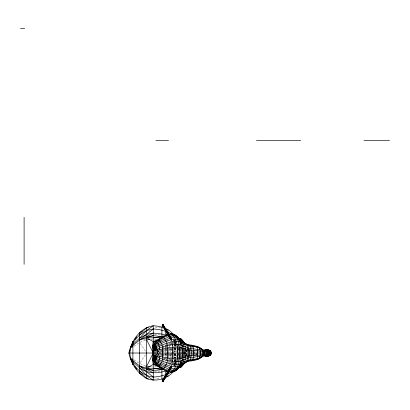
<?xml version="1.0" encoding="UTF-8"?>
<svg xmlns="http://www.w3.org/2000/svg" width="410" height="410" viewBox="0 0 410 410"><rect width="100%" height="100%" fill="white"/><g stroke="black" fill="none" stroke-linecap="round" stroke-linejoin="round"><path stroke-width="0.31" stroke-dasharray="2.05 1.54" d="M186.032 351.38L186.078 350.284M175.746 360.82L176.32 353.62M165.599 351.795L166.275 344.451M168.577 355.47L168.787 353.635M169.181 362.209L169.479 360.369M169.576 359.76L169.873 357.92M169.971 357.31L170.56 353.635M174.911 366.186L175.203 364.403M175.306 363.803L175.5 362.614M174.552 366.109L174.983 364.352M175.126 363.767L175.695 361.425L174.911 363.685M171.441 362.917L171.759 361.681M175.88 360.82L176.249 359.621M174.122 365.945L174.711 364.249M174.573 364.003L175.249 362.455M140.317 362.455L145.991 354.071M173.03 366.017L173.758 365.033M175.065 340.725L175.839 339.803M174.024 366.043L175.065 365.32L175.065 353.615M133.932 346.265L139.092 342.883M140.2 342.319L146.109 340.059M194.022 358.038L195.191 357.786M191.193 358.504L192.895 358.227M153.253 379.301L159.428 378.394M150.87 339.29L152.653 339.06M144.925 366.427L146.109 366.284M154.488 371.711L160.664 371.06M154.488 366.965L156.338 366.822M164.846 347.321L167.239 347.321M176.249 348.269L175.065 348.269L175.065 351.836M187.16 350.258L186.099 350.258L186.099 351.913M186.099 355.788L186.658 355.788L186.658 353.02M175.065 357.776L176.249 357.776M165.983 358.724L163.713 358.724L163.713 356.823M154.488 339.075L156.958 339.27M154.488 334.334L160.664 334.98M143.741 339.475L146.109 339.762M151.464 366.832L152.653 366.986M155.103 327.016L160.664 327.831M191.762 347.634L192.895 347.818M162.498 335.262L164.292 335.708M140.2 363.726L146.109 365.986M133.932 359.775L139.092 363.163M149.04 330.434L150.444 331.69M173.394 340.192L174.122 341.007M177.166 363.163L177.899 364.034M174.829 342.391L175.536 343.283M174.829 342.335L175.536 343.252M140.317 343.59L145.991 351.975M174.798 342.555L176.249 346.419M174.516 341.228L175.306 343.488L175.265 340.438M175.126 342.278L175.408 343.452M165.63 353.635L166.614 357.92M175.008 340.454L175.5 343.431M169.084 343.226L169.279 344.451M169.381 345.061L169.673 346.901M169.771 347.511L170.463 351.795M175.695 344.62L175.844 346.419M175.89 347.019L176.274 351.821M196.451 353.635L196.503 354.86M186.032 354.665L186.099 356.31L186.099 353.574M201.243 353.466L201.243 354.353M201.002 353.466L201.002 354.353M196.708 353.538L196.708 354.568M196.534 353.538L196.534 354.568M195.99 350.663L195.99 351.841M195.99 353.61L195.99 355.383M195.339 353.61L195.339 355.383M194.914 353.61L194.914 354.788M193.013 350.852L193.013 351.939M193.013 353.563L193.013 355.731M192.7 350.852L192.7 351.939M192.7 353.563L192.7 355.731M191.762 346.865L191.762 348.013M186.98 349.807L186.98 351.949M186.98 353.558L186.98 355.701M186.801 349.996L186.801 351.811M186.801 353.625L186.801 356.044M186.606 349.807L186.606 351.949M186.335 350.258L186.335 351.913M186.335 353.02L186.335 355.788M180.374 353.584L180.374 355.28M180.174 353.645L180.174 354.886M178.319 345.01L178.319 346.219M178.319 348.054L178.319 351.78M178.319 353.02L178.319 357.991M178.319 359.821L178.319 361.031M178.268 344.764L178.268 352.39M178.268 353.656L178.268 357.448M178.268 358.724L178.268 360.641M178.007 345.164L178.007 346.404M178.007 348.269L178.007 351.836M178.007 353.615L178.007 360.882M175.541 342.207L175.541 344.641M175.541 345.251L175.541 346.47M175.541 348.264L175.541 351.831M175.541 353.615L175.541 358.371M175.541 359.575L175.541 360.795M175.541 361.4L175.541 363.834M175.398 348.054L175.398 351.78M175.398 353.645L175.398 357.991M175.398 359.857L175.398 363.583M175.265 344.092L175.265 346.527M175.265 347.726L175.265 351.847M175.265 353.61L175.265 358.319M175.265 359.519L175.265 361.953M175.265 362.563L175.265 364.997M175.065 343.867L175.065 346.383M174.721 340.105L174.721 341.935M174.721 342.55L174.721 344.989M174.721 347.429L174.721 351.78M174.721 353.645L174.721 357.991M174.721 359.836L174.721 365.94M174.481 340.449L174.481 346.476M174.481 348.264L174.481 351.831M174.481 353.615L174.481 358.371M174.481 359.57L174.481 361.979M174.481 362.583L174.481 364.992M174.46 340.136L174.46 346.501M174.46 347.726L174.46 351.847M174.46 353.61L174.46 358.319M174.46 359.544L174.46 365.91M174.122 338.27L174.122 344.057M174.122 344.62L174.122 346.419M174.122 347.019L174.122 351.821M174.122 353.02L174.122 360.82M174.122 361.425L174.122 365.869M173.42 338.419L173.42 344.021M173.42 362.645L173.42 364.51M173.24 340.31L173.24 344M173.24 362.045L173.24 364.505M172.113 348.587L172.113 352.39M172.113 353.656L172.113 357.458M171.375 342.673L171.375 345.189M171.375 348.264L171.375 351.831M171.375 353.615L171.375 357.776M171.375 358.965L171.375 361.482M171.236 342.893L171.236 345.42M171.236 348.587L171.236 352.39M171.236 353.02L171.236 357.458M171.236 359.36L171.236 361.256M171.236 361.886L171.236 363.152M170.657 340.894L170.657 342.75M170.657 343.37L170.657 347.075M170.657 348.264L170.657 351.831M170.657 353.615L170.657 357.776M170.657 358.965L170.657 361.441M170.657 362.056L170.657 363.911M170.222 343.621L170.222 345.471M170.222 348.587L170.222 352.39M170.222 353.656L170.222 357.458M170.222 359.339L170.222 364.89M169.776 343.401L169.776 347.137M169.776 348.315L169.776 351.847M169.776 353.61L169.776 357.141M169.776 363.27L169.776 365.136M169.028 349.217L169.028 352.39M169.028 353.656L169.028 357.458M169.028 358.724L169.028 364.352M168.249 343.616L168.249 344.851M168.249 361.195L168.249 364.275M167.9 339.675L167.9 342.437M166.552 344.205L166.552 347.321M166.552 349.217L166.552 352.39M166.552 353.02L166.552 356.823M166.552 358.724L166.552 361.215M166.419 344.528L166.419 347.506M166.419 348.715L166.419 351.79M166.419 353.635L166.419 356.71M166.419 358.54L166.419 360.323M165.543 345.03L165.543 347.49M165.543 348.715L165.543 351.79M165.543 353.635L165.543 356.71M165.486 344.779L165.486 347.511M165.486 347.952L165.486 352.395M165.486 353.02L165.486 361.343M164.512 349.33L164.512 351.79M164.512 353.635L164.512 356.71M164.512 357.94L164.512 359.775M163.841 345.574L163.841 348.1M163.841 349.33L163.841 351.79M163.841 353.635L163.841 356.095M163.841 357.94L163.841 359.836M163.841 360.472L163.841 362.999M163.713 347.321L163.713 352.39M163.713 353.656L163.713 356.193M161.899 349.822L161.899 352.395M161.899 353.645L161.899 356.218M161.525 350.068L161.525 351.841M161.525 353.615L161.525 355.977M160.787 350.068L160.787 351.841M160.787 353.02L160.787 355.388M158.813 350.637L158.813 351.831M158.813 353.62L158.813 355.409M158.624 350.658L158.624 351.841M158.624 353.615L158.624 355.388M158.178 350.637L158.178 351.831M158.178 353.62L158.178 355.409M158.122 350.658L158.122 351.841M158.122 353.615L158.122 355.388M156.307 353.62L156.307 355.409M156.225 350.786L156.225 351.903M156.225 353.579L156.225 355.26M156.061 353.615L156.061 355.388M155.872 353.62L155.872 355.409M175.89 362.337L174.829 363.706L175.89 362.317"/><path stroke-width="0.61" d="M157.081 341.099C161.894 337.184 170.34 330.598 176.387 335.944C181.543 340.105 183.603 346.496 182.763 353.02C183.552 359.478 181.599 366.012 176.387 370.102C169.397 375.99 159.172 367.17 154.268 362.03C153.017 356.582 154.221 351.057 152.535 345.789L155.872 341.632L158.624 339.69C162.529 342.924 163.113 348.259 162.688 353.02C163.113 357.781 162.529 363.122 158.624 366.356L155.872 364.413L152.535 360.257L152.535 345.789L153.253 341.648L161.325 337.937M161.714 338.147L162.97 337.169C167.613 341.012 168.305 347.362 167.808 353.02C168.305 358.683 167.613 365.033 162.97 368.877L158.122 366.191L157.081 364.946M162.647 325.668L171.236 339.726L172.113 341.837L172.871 347.321L172.871 358.724L172.113 364.208L171.236 366.314L162.585 380.526L162.934 379.998M177.222 351.831C177.827 345.328 176.613 338.24 171.375 333.868L169.484 334.314M179.211 351.257C179.795 344.989 178.411 338.255 173.42 334.058L172.707 334.283M180.907 350.535C181.871 344.098 178.832 333.222 170.232 336.497M152.535 350.227C162.493 350.601 172.953 344.549 182.701 348.269L182.701 357.776C172.953 361.497 162.493 355.439 152.535 355.818M174.721 335.221L175.398 335.006L178.007 337.707L179.575 338.476L181.932 341.181L183.429 344.164L184.034 348.505L184.034 357.535L183.429 361.876L182.737 363.547L179.575 367.57L178.007 368.334L175.398 371.035L174.721 370.819M185.366 350.494C185.735 346.132 184.372 341.658 181.005 338.768L179.575 338.476M153.273 353.02L153.929 344.123L154.268 344.016C158.501 348.592 158.501 357.453 154.268 362.03L152.535 360.257L153.663 355.818L153.929 361.922L156.307 364.551C159.695 361.758 160.146 357.141 159.885 353.02C160.146 348.905 159.695 344.287 156.307 341.494L152.535 345.789M162.708 357.161L162.708 348.884M167.828 357.94L167.828 348.1M172.871 358.724L172.871 347.321M168.899 371.619L171.375 372.178C178.796 366.079 177.294 355.598 177.248 347.075M172.707 371.757L173.42 371.983C180.764 365.951 179.278 355.572 179.232 347.137M183.654 342.345L182.394 340.356L179.498 339.413C173.522 329.158 160.541 339.034 154.76 344.482L153.801 353.02L154.76 361.564C160.208 366.642 168.648 373.315 176.387 370.102C182.445 364.193 180.789 355.05 180.918 347.429M182.701 357.776L184.034 357.535L184.09 353.02L184.034 348.505L182.701 348.269M205.625 356.346L203.611 355.373L205.625 356.346L206.199 355.521L206.409 352L205.943 349.925L205.241 349.735L203.611 350.668L205.625 349.699M179.575 367.57L181.005 367.278C183.731 363.931 186.898 360.241 191.762 360.897L192.7 360.252C194.386 355.711 194.386 350.33 192.7 345.789L191.762 345.143C188.559 345.251 185.182 344.18 183.316 341.422C178.704 340.408 176.556 335.231 170.826 337.978M170.826 368.067C176.556 370.814 178.704 365.638 183.316 364.623C186.391 359.929 185.258 353.897 185.371 348.597L184.034 348.505M203.442 355.178L205.241 356.31L207.337 356.48L208.941 356.013L209.459 355.27L209.679 353.02L209.459 350.77L208.941 350.032L207.337 349.566L205.241 349.735L203.442 350.868M211.15 353.768L210.725 354.342L209.587 354.65L206.343 354.834L204.605 354.368L200.09 356.228L187.713 358.027L185.176 359.534L182.486 360.016L180.672 361.251L180.108 362.332L181.338 364.101L184.105 363.337L186.606 361.599C188.636 356.208 188.636 349.832 186.606 344.441L184.105 342.709L181.338 341.945L180.108 343.708L180.672 344.789L182.486 346.025L185.176 346.506L187.713 348.018L200.09 349.817L204.605 351.672L208.085 351.139L210.725 351.698L211.411 353.02L210.433 355.28L208.593 355.982L210.202 355.449L210.832 353.768M186.801 361.81L187.847 361.087C189.753 356.018 189.753 350.027 187.847 344.959L186.801 344.236M169.868 336.559L169.356 335.083L170.222 338.071C165.348 340.505 159.71 341.771 155.728 345.691L155 353.02L155.728 360.354C159.71 364.27 165.348 365.541 170.222 367.975L169.356 370.963L167.864 373.464L167.157 373.115L166.855 373.618M188.969 361.061L189.927 360.4C191.706 355.752 191.706 350.289 189.927 345.645L188.969 344.984M206.614 356.111L206.932 356.444L207.665 356.244L208.172 353.02L207.665 349.802L206.932 349.602L206.614 349.935M182.486 360.016L180.108 362.332L182.066 362.343L190.245 359.765L193.013 359.631L199.619 358.043L204.405 355.137L207.931 355.624L209.459 355.27L210.622 354.845L210.725 351.698L210.433 350.76L208.593 350.063L210.202 350.596M153.663 350.227L154.268 344.016C157.286 339.367 162.826 337.62 167.239 334.647L170.222 338.071L168.643 335.421L170.222 338.071M189.886 360.826C194.396 360.913 198.942 359.262 202.571 356.567L203.14 353.02L202.571 349.479C198.788 346.629 194.032 345.077 189.328 345.189M198.097 358.904L198.665 359.006L204.308 355.337L204.662 353.886L204.308 350.709L198.665 347.034M180.185 343.078L180.492 340.561M179.58 364.813L179.319 366.053C171.395 368.436 162.934 363.455 156.225 359.539L155.2 355.818C162.585 360.123 172.144 362.373 180.672 361.251M153.97 350.227L155.144 345.02C158.747 340.787 164.343 339.347 169.028 336.692M169.868 369.482L169.356 370.963M129.662 351.806L130.119 349.981M130.421 348.766L132.901 341.648M180.672 344.789C172.144 343.672 162.585 345.922 155.2 350.227L156.225 346.506C162.934 342.586 171.395 337.609 179.319 339.987L179.58 341.228M173.235 371.747C166.931 379.204 155.779 382.007 146.698 378.65C137.36 373.09 130.928 363.655 128.858 353.02C131.436 340.643 140.025 327.764 153.253 325.74C160.689 326.257 168.397 328.133 173.235 334.293M170.662 338.896L171.529 338.819L171.216 339.787L168.751 335.877L169.617 335.8L171.795 339.275L171.216 339.787L169.596 337.22L170.463 337.143L171.529 338.819L171.795 339.275L171.088 339.629M178.319 367.683L179.114 365.305M148.487 327.216L146.698 327.395C139.021 336.246 125.839 345.651 131.103 359.098L139.605 365.971L146.698 368.17L153.253 364.398L154.093 362.281M166.537 373.823L168.751 370.168L169.617 370.245L169.883 369.789L169.186 369.425L162.16 381.259L162.867 381.613L165.194 377.861L164.928 378.317L166.583 375.575L166.019 374.976L167.582 372.382M165.43 375.652L166.137 376.006L166.419 375.524L162.867 381.613L165.563 376.964L165.046 376.308M182.532 364.941L181.789 366.54L180.374 366.817L178.007 368.334M152.679 354.168L146.698 366.212L150.27 366.678M203.765 350.545L207.665 349.802L210.433 350.76L211.616 353.02L210.433 355.28L206.932 356.444M155.2 350.227L156.651 347.536C163.79 344.21 172.195 340.074 180.174 342.053M166.568 373.746L162.16 381.259L166.568 374.084M167.367 372.454L168.033 371.311L168.741 371.66L167.403 373.894L166.696 373.541M164.308 377.815L170.022 368.093L170.729 368.446L170.463 368.903L169.596 368.826L171.088 366.417L171.795 366.771L171.529 367.227L170.821 366.873M167.423 372.654L167.157 373.115L171.216 366.258L171.529 367.227M169.468 369.21L171.088 366.417L171.795 366.771L170.463 368.903L169.755 368.549M163.211 381.085L163.662 380.336M167.403 373.894L168.741 371.66M167.864 373.464L169.632 370.486L168.93 370.138M170.181 368.042L171.216 366.258L170.662 367.15M168.751 370.168L170.022 368.093L163.703 378.558L164.41 378.912L163.595 378.737M169.371 369.389L170.222 367.975L167.239 371.398L162.375 368.687L161.714 367.893M166.137 376.006L167.669 373.438L166.962 373.085L162.688 380.444L163.395 380.793M166.409 374.356L165.609 375.683L166.019 374.976L166.055 375.314M168.126 373.008L166.316 376.037L166.583 375.575L165.712 375.17M165.333 376.139L163.262 379.522M169.883 369.789L168.474 372.121L167.634 372.003M165.563 376.964L165.24 377.492L164.538 377.138M164.62 377.277L162.509 380.731M170.729 368.446L169.617 370.245L168.91 369.892M183.654 363.696L182.394 365.689C177.914 366.489 175.654 372.265 170.232 369.548M163.477 380.623L163.134 381.156L162.642 380.398L162.96 379.839L163.667 380.193L163.503 380.459L162.801 380.106M134.48 339.711L136.848 336.805M165.784 335.785L166.552 334.867L167.726 334.647M162.585 325.514L163.134 324.889L168.741 334.381L168.033 334.734L162.585 325.514L162.934 326.047M162.642 325.642L163.19 325.017M163.113 326.334L163.662 325.709L162.867 324.433L162.216 324.91L170.022 337.953L170.729 337.599L170.463 337.143M172.425 334.329C166.46 331.193 160.013 329.256 153.253 328.953L131.103 346.942L132.901 344.4L139.605 338.153L146.698 330.414L153.253 325.74L153.253 342.868M185.494 362.368C189.528 359.391 194.945 360.636 199.383 358.519C200.654 355.065 200.654 350.975 199.383 347.526C194.945 345.404 189.528 346.65 185.494 343.677M139.605 335.062L146.698 330.414L153.253 328.953M199.137 358.304L202.755 356.157M142.337 330.998L139.605 332.664L139.605 373.382L142.337 375.047M163.093 336.784L153.253 335.672L139.605 340.074L153.253 333.094L161.899 334.063L165.486 335.011L165.486 328.359M139.605 338.153L146.698 334.304L153.253 333.094M169.186 336.62L169.883 336.256L169.617 335.8L168.91 336.149M162.216 324.91L162.867 324.433L163.477 325.417M162.801 325.94L163.503 325.586L163.667 325.853L162.96 326.201M163.528 326.98L164.236 326.627L163.969 326.17L168.126 333.038L166.316 330.009L165.609 330.363L165.855 330.783L162.16 324.781L166.962 332.961L167.669 332.607L167.403 332.146L166.696 332.5M163.595 327.303L164.41 327.134L163.703 327.482M165.43 330.388L166.137 330.04L166.419 330.521L162.924 324.561M165.712 330.875L166.583 330.465L166.316 330.009M168.93 335.908L169.632 335.554L167.864 332.577M170.821 339.167L171.529 338.819M205.943 349.925L204.308 350.709L199.66 348.039M184.034 357.535L185.371 357.448L189.082 356.044L200.223 355.08L204.662 353.886L208.147 354.086L210.771 353.768M171.862 371.972C166.081 375.027 159.792 376.759 153.253 377.092C143.351 375.929 134.639 368.226 131.103 359.098L132.901 361.646L139.605 367.893L146.698 375.632L153.253 380.306L153.253 363.157M180.174 363.988C172.195 365.971 163.79 361.835 156.651 358.504L155.2 355.818M180.472 338.937L181.005 338.768M152.535 360.257L153.253 364.398L155.503 363.86M153.253 377.092L139.605 365.971C146.601 370.512 155.123 371.137 163.093 369.256M161.899 327.057L161.899 337.676L146.698 337.871L153.253 341.648L155.103 341.238M154.093 343.764L153.253 341.648L157.496 340.782M179.508 367.298L181.005 367.278M146.698 336.723L153.253 335.672M153.253 337.794L161.899 336.513M149.676 339.444L146.698 339.834L152.679 351.877M139.605 367.893C147.052 373.643 156.845 373.776 165.486 371.035L165.486 377.687M210.771 352.277L208.147 351.959L204.605 352.154M20.5 28.387L24.733 28.387M155.831 140.594L168.525 140.594M256.455 140.594L300.689 140.594M363.977 140.594L389.5 140.594M130.652 346.942L132.901 346.942M197.62 350.663L204.662 352.154L204.605 353.886M200.09 350.96L200.09 355.08M210.622 352.277L211.227 352.277M128.858 353.02L211.616 353.02M210.725 353.768L211.227 353.768M197.62 355.383L197.62 349.351L196.81 346.732L195.99 346.168M130.652 359.098L132.901 359.098M161.899 378.983L161.899 368.37L146.698 368.17L153.253 370.373M185.371 348.597L187.923 349.807L197.774 350.663L197.774 352.431M203.765 355.496L207.665 356.244M139.605 370.983L146.698 378.65L148.487 378.83M153.253 368.252L161.899 369.533M201.746 356.813L204.308 355.337L205.943 356.116M195.339 359.755L195.99 359.877L197.082 358.77L197.62 356.69L197.774 353.61M167.726 371.398L166.552 371.178L165.784 370.261M161.325 368.103L153.253 364.398L157.496 365.259M153.253 364.398L155.103 364.803M153.253 341.648L155.503 342.181M206.932 349.602L208.039 349.909M169.028 369.348C164.343 366.699 158.747 365.254 155.144 361.026L153.97 355.818M162.216 381.131L162.924 381.484M146.698 369.323L153.253 372.946M201.746 349.228L202.755 349.889M178.007 337.707L180.374 339.229L181.789 339.506L182.532 341.099M182.486 346.025L180.108 343.708L182.066 343.698L184.782 344.344L190.245 346.276L193.013 346.414L197.082 347.27L199.619 347.998L204.405 350.909L207.931 350.422L210.622 351.196L211.15 352.277M134.48 366.335L136.848 369.241M163.211 324.961L164.236 326.627M162.509 325.314L165.281 329.845M167.403 332.146L169.883 336.256M165.333 329.906L163.262 326.524L163.687 327.252M165.994 331.019L166.568 331.957M166.537 332.223L167.634 334.037M167.582 333.663L166.019 331.065L170.022 337.953M167.157 332.93L169.089 336.185M170.181 338.004L171.216 339.787L169.468 336.835M168.474 333.924L168.741 334.381M164.308 328.231L164.62 328.769M164.692 328.887L169.176 336.61M132.901 364.398L130.421 357.274M178.319 338.363L179.114 340.741M180.185 362.963L180.492 365.484M157.025 350.227L157.061 353.02M185.366 355.552L185.371 357.448M180.907 355.506L180.918 358.612M179.211 354.788L179.232 358.909M177.222 354.209L177.248 358.965M210.725 351.698L210.725 354.342M210.622 353.768L210.622 354.845M209.587 351.39L209.587 354.65M208.085 351.139L208.085 354.906M206.343 351.211L206.343 354.834M204.605 351.672L204.605 354.368M203.027 350.955L203.027 355.091M193.807 350.309L193.807 355.731M191.055 350.258L191.055 351.365M191.055 354.681L191.055 355.788M189.082 349.996L189.082 351.811M189.082 354.23L189.082 356.044M187.923 349.807L187.923 351.416M187.923 354.63L187.923 356.239M176.982 344.272L176.982 345.394M176.982 360.651L176.982 361.774M172.615 344.625L172.615 345.702M172.615 360.339L172.615 361.42M167.9 329.522L167.9 333.479M167.9 372.567L167.9 376.523M156.651 347.536L156.651 349.151M156.651 356.895L156.651 358.504M156.225 346.506L156.225 347.747M156.225 358.299L156.225 359.539M155.728 345.691L155.728 346.824M155.728 359.216L155.728 360.354M155.144 345.02L155.144 346.752M155.144 359.288L155.144 361.026M154.76 344.482L154.76 347.675M154.76 358.371L154.76 361.564M154.268 344.016L154.268 347.741M154.268 358.304L154.268 362.03M153.929 344.123L153.929 351.344M153.929 354.701L153.929 361.922M146.698 327.395L146.698 378.65M132.901 341.212L132.901 364.833M24.103 217.31L24.103 264.317M165.563 329.081L165.046 329.737L164.538 328.907L165.24 328.553L165.563 329.081"/></g></svg>
